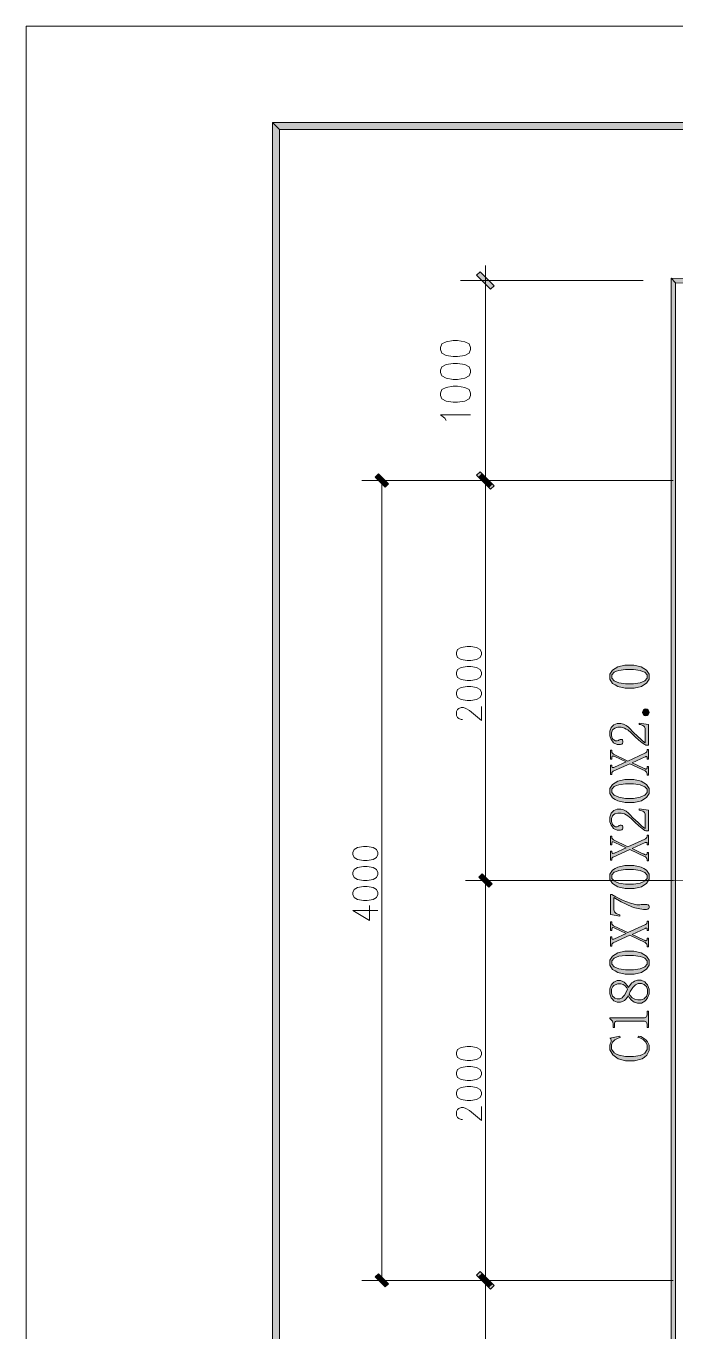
# Model space of a CAD drawing. Header units: millimetres. Extents: x 0 to 586, y 0 to 414.
# Drawn here: x 0 to 64.1, y 285.3 to 414.1 of the extents above; entities that cross this region are included whole.
import ezdxf

# ---------------------------------------------------------------- set-up
doc = ezdxf.new("R2010")
doc.units = ezdxf.units.MM

msp = doc.modelspace()

# ---------------------------------------------------------------- hatches: boundary and pattern name
h = msp.add_hatch(color=0)
h.dxf.hatch_style = 2
h.paths.add_polyline_path([(576.117861, 404.569083), (575.429944, 403.877639), (24.994306, 403.877639), (24.302861, 404.569083)])
h = msp.add_hatch(color=0)
h.dxf.hatch_style = 2
h.paths.add_polyline_path([(24.302861, 404.569083), (24.994306, 403.877639), (24.994306, 10.205861), (24.302861, 9.514417)])
h = msp.add_hatch(color=0)
h.dxf.hatch_style = 2
h.paths.add_polyline_path([(46.150389, 388.482417), (45.801139, 388.133167), (44.421778, 389.512528), (44.771028, 389.861778)])
h = msp.add_hatch(color=0)
h.dxf.hatch_style = 2
h.paths.add_polyline_path([(64.032694, 270.908639), (63.588194, 270.467667), (63.588194, 389.219722), (64.032694, 388.775222)])
h = msp.add_hatch(color=0)
h.dxf.hatch_style = 2
h.paths.add_polyline_path([(64.032694, 388.775222), (63.588194, 389.219722), (300.714833, 389.124472), (300.714833, 388.679972)])
h = msp.add_hatch(color=0)
h.dxf.hatch_style = 2
h.paths.add_polyline_path([(34.424056, 369.615861), (34.738028, 369.929833), (35.722278, 368.942056), (35.408306, 368.628083)])
h = msp.add_hatch(color=0)
h.dxf.hatch_style = 2
h.paths.add_polyline_path([(44.421778, 369.795778), (44.771028, 370.145028), (46.150389, 368.762139), (45.801139, 368.416417)])
h = msp.add_hatch(color=0)
h.dxf.hatch_style = 2
h.paths.add_polyline_path([(44.636972, 369.615861), (44.950944, 369.929833), (45.935194, 368.942056), (45.621222, 368.628083)])
h = msp.add_hatch(color=0)
h.paths.add_polyline_path([(61.422139, 349.941444), (61.422139, 349.698028), (61.168139, 349.292333), (60.914139, 349.126528), (60.660139, 348.960722), (59.944, 348.798444), (59.481861, 348.798444), (59.051472, 348.798444), (58.3565, 348.957194), (58.091917, 349.115944), (57.827333, 349.274694), (57.56275, 349.687444), (57.56275, 349.941444), (57.56275, 350.184861), (57.81675, 350.587028), (58.07075, 350.745778), (58.32475, 350.904528), (59.030306, 351.063278), (59.481861, 351.063278), (59.933417, 351.063278), (60.6425, 350.904528), (60.903556, 350.745778), (61.161083, 350.587028), (61.422139, 350.184861)])
h.paths.add_polyline_path([(57.742667, 349.941444), (57.742667, 349.786222), (57.979028, 349.528694), (58.215389, 349.422861), (58.45175, 349.320556), (59.083222, 349.214722), (59.481861, 349.214722), (59.898139, 349.214722), (60.550778, 349.320556), (60.780083, 349.422861), (61.012917, 349.528694), (61.242222, 349.786222), (61.242222, 349.941444), (61.242222, 350.10725), (61.012917, 350.364778), (60.780083, 350.460028), (60.550778, 350.55175), (59.898139, 350.647), (59.481861, 350.647), (59.083222, 350.647), (58.45175, 350.558806), (58.215389, 350.470611), (57.979028, 350.382417), (57.742667, 350.117833)])
h = msp.add_hatch(color=0)
edge = h.paths.add_edge_path()
edge.add_arc((61.108167, 346.418958), 0.330729, 0, 360)
h = msp.add_hatch(color=0)
h.dxf.hatch_style = 2
h.paths.add_polyline_path([(58.532889, 344.942583), (58.335333, 344.942583), (58.031944, 344.854389), (57.926111, 344.766194), (57.820278, 344.678), (57.717972, 344.413417), (57.717972, 344.237028), (57.717972, 344.1065), (57.788528, 343.880722), (57.859083, 343.785472), (57.933167, 343.69375), (58.113083, 343.5985), (58.225972, 343.5985), (58.289472, 343.5985), (58.398833, 343.644361), (58.444694, 343.686694), (58.487028, 343.718444), (58.575222, 343.753722), (58.621083, 343.753722), (58.677528, 343.753722), (58.758667, 343.7255), (58.786889, 343.697278), (58.815111, 343.672583), (58.839806, 343.587917), (58.839806, 343.535), (58.839806, 343.467972), (58.801, 343.362139), (58.765722, 343.326861), (58.726917, 343.288056), (58.599917, 343.24925), (58.511722, 343.24925), (58.278889, 343.24925), (57.926111, 343.415056), (57.806167, 343.577333), (57.686222, 343.743139), (57.56275, 344.095917), (57.56275, 344.282889), (57.56275, 344.547472), (57.696806, 344.939056), (57.827333, 345.066056), (57.961389, 345.193056), (58.289472, 345.320056), (58.490556, 345.320056), (58.621083, 345.320056), (58.885667, 345.256556), (59.019722, 345.196583), (59.15025, 345.136611), (59.40425, 344.942583), (59.524194, 344.812056), (59.834639, 344.491028), (60.335583, 344.000667), (60.529611, 343.831333), (60.720111, 343.658472), (60.981167, 343.453861), (61.044667, 343.422111), (61.044667, 344.723861), (61.044667, 344.822639), (60.970583, 344.988444), (60.892972, 345.051944), (60.815361, 345.118972), (60.586056, 345.207167), (60.430833, 345.228333), (60.430833, 345.362389), (61.376278, 345.228333), (61.376278, 343.182222), (61.090528, 343.182222), (60.99175, 343.235139), (60.73775, 343.418583), (60.582528, 343.545583), (60.427306, 343.672583), (60.063944, 344.007722), (59.855806, 344.215861), (59.668833, 344.402833), (59.316056, 344.678), (59.15025, 344.766194), (58.984444, 344.854389), (58.677528, 344.942583)])
h = msp.add_hatch(color=0)
h.dxf.hatch_style = 2
h.paths.add_polyline_path([(59.333694, 341.615889), (61.002333, 342.384944), (61.065833, 342.416694), (61.161083, 342.490778), (61.189306, 342.529583), (61.214, 342.568389), (61.242222, 342.649528), (61.242222, 342.691861), (61.242222, 342.758889), (61.376278, 342.758889), (61.376278, 341.813444), (61.242222, 341.813444), (61.242222, 341.901639), (61.242222, 341.954556), (61.228111, 342.021583), (61.210472, 342.032167), (61.192833, 342.04275), (61.154028, 342.053333), (61.132861, 342.053333), (61.111694, 342.053333), (61.065833, 342.04275), (61.044667, 342.032167), (59.746444, 341.4395), (60.80125, 340.9315), (60.857694, 340.910333), (60.945889, 340.878583), (60.977639, 340.864472), (61.0235, 340.843306), (61.076417, 340.822139), (61.090528, 340.822139), (61.132861, 340.822139), (61.192833, 340.850361), (61.210472, 340.878583), (61.228111, 340.903278), (61.242222, 340.977361), (61.242222, 341.019694), (61.242222, 341.065556), (61.376278, 341.065556), (61.376278, 340.225944), (61.242222, 340.225944), (61.242222, 340.314139), (61.242222, 340.370583), (61.210472, 340.469361), (61.175194, 340.515222), (61.143444, 340.557556), (61.065833, 340.624583), (61.0235, 340.64575), (59.538306, 341.351306), (57.894361, 340.603417), (57.862611, 340.589306), (57.806167, 340.554028), (57.785, 340.525806), (57.763833, 340.497583), (57.742667, 340.427028), (57.742667, 340.381167), (57.742667, 340.292972), (57.608611, 340.292972), (57.608611, 341.196083), (57.742667, 341.196083), (57.742667, 341.129056), (57.742667, 341.065556), (57.774417, 340.987944), (57.806167, 340.977361), (57.841444, 340.966778), (57.940222, 340.977361), (58.003722, 340.998528), (59.164361, 341.527694), (58.049583, 342.056861), (57.971972, 342.088611), (57.855556, 342.109778), (57.81675, 342.099194), (57.777944, 342.088611), (57.742667, 342.011), (57.742667, 341.943972), (57.742667, 341.813444), (57.608611, 341.813444), (57.608611, 342.674222), (57.742667, 342.674222), (57.742667, 342.540167), (57.742667, 342.519), (57.763833, 342.462556), (57.785, 342.430806), (57.806167, 342.395528), (57.873194, 342.3285), (57.915528, 342.29675)])
h = msp.add_hatch(color=0)
h.paths.add_polyline_path([(61.422139, 338.663139), (61.422139, 338.419722), (61.168139, 338.014028), (60.914139, 337.848222), (60.660139, 337.682417), (59.944, 337.516611), (59.481861, 337.516611), (59.051472, 337.516611), (58.3565, 337.678889), (58.091917, 337.837639), (57.827333, 337.996389), (57.56275, 338.409139), (57.56275, 338.663139), (57.56275, 338.906556), (57.81675, 339.308722), (58.07075, 339.467472), (58.32475, 339.626222), (59.030306, 339.784972), (59.481861, 339.784972), (59.933417, 339.784972), (60.6425, 339.626222), (60.903556, 339.467472), (61.161083, 339.308722), (61.422139, 338.906556)])
h.paths.add_polyline_path([(57.742667, 338.663139), (57.742667, 338.507917), (57.979028, 338.250389), (58.215389, 338.144556), (58.45175, 338.04225), (59.083222, 337.936417), (59.481861, 337.936417), (59.898139, 337.936417), (60.550778, 338.04225), (60.780083, 338.144556), (61.012917, 338.250389), (61.242222, 338.507917), (61.242222, 338.663139), (61.242222, 338.828944), (61.012917, 339.086472), (60.780083, 339.181722), (60.550778, 339.273444), (59.898139, 339.368694), (59.481861, 339.368694), (59.083222, 339.368694), (58.45175, 339.2805), (58.215389, 339.192306), (57.979028, 339.104111), (57.742667, 338.839528)])
h = msp.add_hatch(color=0)
h.dxf.hatch_style = 2
h.paths.add_polyline_path([(58.532889, 336.4865), (58.335333, 336.4865), (58.031944, 336.398306), (57.926111, 336.310111), (57.820278, 336.221917), (57.717972, 335.957333), (57.717972, 335.780944), (57.717972, 335.646889), (57.788528, 335.421111), (57.859083, 335.325861), (57.933167, 335.234139), (58.113083, 335.138889), (58.225972, 335.138889), (58.289472, 335.138889), (58.398833, 335.18475), (58.444694, 335.227083), (58.487028, 335.262361), (58.575222, 335.294111), (58.621083, 335.294111), (58.677528, 335.294111), (58.758667, 335.265889), (58.786889, 335.237667), (58.815111, 335.212972), (58.839806, 335.128306), (58.839806, 335.075389), (58.839806, 335.008361), (58.801, 334.906056), (58.765722, 334.86725), (58.726917, 334.828444), (58.599917, 334.789639), (58.511722, 334.789639), (58.278889, 334.789639), (57.926111, 334.955444), (57.806167, 335.12125), (57.686222, 335.283528), (57.56275, 335.636306), (57.56275, 335.823278), (57.56275, 336.087861), (57.696806, 336.479444), (57.827333, 336.606444), (57.961389, 336.733444), (58.289472, 336.860444), (58.490556, 336.860444), (58.621083, 336.860444), (58.885667, 336.800472), (59.019722, 336.736972), (59.15025, 336.677), (59.40425, 336.482972), (59.524194, 336.352444), (59.834639, 336.031417), (60.335583, 335.541056), (60.529611, 335.371722), (60.720111, 335.198861), (60.981167, 334.997778), (61.044667, 334.9625), (61.044667, 336.26425), (61.044667, 336.363028), (60.970583, 336.528833), (60.892972, 336.595861), (60.815361, 336.659361), (60.586056, 336.747556), (60.430833, 336.77225), (60.430833, 336.902778), (61.376278, 336.77225), (61.376278, 334.722611), (61.090528, 334.722611), (60.99175, 334.775528), (60.73775, 334.958972), (60.582528, 335.085972), (60.427306, 335.212972), (60.063944, 335.548111), (59.855806, 335.75625), (59.668833, 335.94675), (59.316056, 336.221917), (59.15025, 336.310111), (58.984444, 336.398306), (58.677528, 336.4865)])
h = msp.add_hatch(color=0)
h.dxf.hatch_style = 2
h.paths.add_polyline_path([(59.333694, 333.156278), (61.002333, 333.925333), (61.065833, 333.960611), (61.161083, 334.031167), (61.189306, 334.069972), (61.214, 334.108778), (61.242222, 334.189917), (61.242222, 334.235778), (61.242222, 334.299278), (61.376278, 334.299278), (61.376278, 333.353833), (61.242222, 333.353833), (61.242222, 333.442028), (61.242222, 333.494944), (61.228111, 333.561972), (61.210472, 333.572556), (61.192833, 333.583139), (61.154028, 333.593722), (61.132861, 333.593722), (61.111694, 333.593722), (61.065833, 333.583139), (61.044667, 333.572556), (59.746444, 332.979889), (60.80125, 332.471889), (60.857694, 332.450722), (60.945889, 332.418972), (60.977639, 332.408389), (61.0235, 332.383694), (61.076417, 332.362528), (61.090528, 332.362528), (61.132861, 332.362528), (61.192833, 332.39075), (61.210472, 332.418972), (61.228111, 332.443667), (61.242222, 332.51775), (61.242222, 332.560083), (61.242222, 332.605944), (61.376278, 332.605944), (61.376278, 331.769861), (61.242222, 331.769861), (61.242222, 331.858056), (61.242222, 331.910972), (61.210472, 332.00975), (61.175194, 332.055611), (61.143444, 332.097944), (61.065833, 332.164972), (61.0235, 332.186139), (59.538306, 332.891694), (57.894361, 332.143806), (57.862611, 332.133222), (57.806167, 332.094417), (57.785, 332.066194), (57.763833, 332.037972), (57.742667, 331.967417), (57.742667, 331.921556), (57.742667, 331.836889), (57.608611, 331.836889), (57.608611, 332.736472), (57.742667, 332.736472), (57.742667, 332.672972), (57.742667, 332.605944), (57.774417, 332.528333), (57.806167, 332.51775), (57.841444, 332.507167), (57.940222, 332.51775), (58.003722, 332.538917), (59.164361, 333.068083), (58.049583, 333.59725), (57.971972, 333.629), (57.855556, 333.650167), (57.81675, 333.639583), (57.777944, 333.629), (57.742667, 333.551389), (57.742667, 333.484361), (57.742667, 333.353833), (57.608611, 333.353833), (57.608611, 334.214611), (57.742667, 334.214611), (57.742667, 334.080556), (57.742667, 334.059389), (57.763833, 334.002944), (57.785, 333.971194), (57.806167, 333.935917), (57.873194, 333.872417), (57.915528, 333.837139)])
h = msp.add_hatch(color=0)
h.paths.add_polyline_path([(61.422139, 330.203528), (61.422139, 329.960111), (61.168139, 329.554417), (60.914139, 329.388611), (60.660139, 329.222806), (59.944, 329.060528), (59.481861, 329.060528), (59.051472, 329.060528), (58.3565, 329.219278), (58.091917, 329.378028), (57.827333, 329.536778), (57.56275, 329.949528), (57.56275, 330.203528), (57.56275, 330.446944), (57.81675, 330.849111), (58.07075, 331.007861), (58.32475, 331.166611), (59.030306, 331.325361), (59.481861, 331.325361), (59.933417, 331.325361), (60.6425, 331.166611), (60.903556, 331.007861), (61.161083, 330.849111), (61.422139, 330.446944)])
h.paths.add_polyline_path([(57.742667, 330.203528), (57.742667, 330.048306), (57.979028, 329.790778), (58.215389, 329.684944), (58.45175, 329.582639), (59.083222, 329.476806), (59.481861, 329.476806), (59.898139, 329.476806), (60.550778, 329.582639), (60.780083, 329.684944), (61.012917, 329.790778), (61.242222, 330.048306), (61.242222, 330.203528), (61.242222, 330.369333), (61.012917, 330.626861), (60.780083, 330.722111), (60.550778, 330.813833), (59.898139, 330.909083), (59.481861, 330.909083), (59.083222, 330.909083), (58.45175, 330.820889), (58.215389, 330.732694), (57.979028, 330.6445), (57.742667, 330.379917)])
h = msp.add_hatch(color=0)
h.dxf.hatch_style = 2
h.paths.add_polyline_path([(44.636972, 330.178833), (44.950944, 330.492806), (45.935194, 329.505028), (45.621222, 329.194583)])
h = msp.add_hatch(color=0)
h.dxf.hatch_style = 2
h.paths.add_polyline_path([(44.636972, 330.178833), (44.950944, 330.492806), (45.935194, 329.505028), (45.621222, 329.194583)])
h = msp.add_hatch(color=0)
h.dxf.hatch_style = 2
h.paths.add_polyline_path([(57.760306, 328.464333), (58.13425, 328.2315), (58.868028, 327.861083), (59.227861, 327.7235), (59.584167, 327.585917), (60.208583, 327.448333), (60.473167, 327.448333), (60.5155, 327.448333), (60.638972, 327.458917), (60.716583, 327.4695), (60.804778, 327.4695), (61.002333, 327.4695), (61.111694, 327.4695), (61.199889, 327.4695), (61.319833, 327.441278), (61.355111, 327.416583), (61.386861, 327.388361), (61.422139, 327.293111), (61.422139, 327.229611), (61.422139, 327.173167), (61.383333, 327.081444), (61.344528, 327.042639), (61.305722, 327.003833), (61.168139, 326.965028), (61.069361, 326.965028), (60.857694, 326.965028), (60.339111, 327.060278), (60.032194, 327.152), (59.72175, 327.24725), (58.677528, 327.748194), (57.936694, 328.153889), (57.936694, 327.053222), (57.936694, 326.933278), (58.014306, 326.73925), (58.091917, 326.668694), (58.169528, 326.594611), (58.398833, 326.492306), (58.554056, 326.457028), (58.529361, 326.3265), (57.608611, 326.481722), (57.608611, 328.464333)])
h = msp.add_hatch(color=0)
h.dxf.hatch_style = 2
h.paths.add_polyline_path([(59.333694, 324.696667), (61.002333, 325.465722), (61.065833, 325.501), (61.161083, 325.571556), (61.189306, 325.610361), (61.214, 325.649167), (61.242222, 325.730306), (61.242222, 325.776167), (61.242222, 325.839667), (61.376278, 325.839667), (61.376278, 324.894222), (61.242222, 324.894222), (61.242222, 324.982417), (61.242222, 325.038861), (61.228111, 325.102361), (61.210472, 325.112944), (61.192833, 325.127056), (61.154028, 325.137639), (61.132861, 325.137639), (61.111694, 325.137639), (61.065833, 325.127056), (61.044667, 325.112944), (59.746444, 324.520278), (60.80125, 324.012278), (60.857694, 323.991111), (60.945889, 323.959361), (60.977639, 323.948778), (61.0235, 323.924083), (61.076417, 323.902917), (61.090528, 323.902917), (61.132861, 323.902917), (61.192833, 323.931139), (61.210472, 323.959361), (61.228111, 323.987583), (61.242222, 324.058139), (61.242222, 324.100472), (61.242222, 324.146333), (61.376278, 324.146333), (61.376278, 323.31025), (61.242222, 323.31025), (61.242222, 323.398444), (61.242222, 323.451361), (61.210472, 323.550139), (61.175194, 323.596), (61.143444, 323.638333), (61.065833, 323.705361), (61.0235, 323.726528), (59.538306, 324.432083), (57.894361, 323.684194), (57.862611, 323.673611), (57.806167, 323.634806), (57.785, 323.606583), (57.763833, 323.578361), (57.742667, 323.507806), (57.742667, 323.465472), (57.742667, 323.377278), (57.608611, 323.377278), (57.608611, 324.276861), (57.742667, 324.276861), (57.742667, 324.213361), (57.742667, 324.146333), (57.774417, 324.068722), (57.806167, 324.058139), (57.841444, 324.047556), (57.940222, 324.058139), (58.003722, 324.079306), (59.164361, 324.608472), (58.049583, 325.137639), (57.971972, 325.169389), (57.855556, 325.190556), (57.81675, 325.179972), (57.777944, 325.169389), (57.742667, 325.091778), (57.742667, 325.028278), (57.742667, 324.894222), (57.608611, 324.894222), (57.608611, 325.755), (57.742667, 325.755), (57.742667, 325.620944), (57.742667, 325.599778), (57.763833, 325.543333), (57.785, 325.511583), (57.806167, 325.479833), (57.873194, 325.412806), (57.915528, 325.377528)])
h = msp.add_hatch(color=0)
h.paths.add_polyline_path([(61.422139, 321.743917), (61.422139, 321.504028), (61.168139, 321.094806), (60.914139, 320.929), (60.660139, 320.766722), (59.944, 320.600917), (59.481861, 320.600917), (59.051472, 320.600917), (58.3565, 320.759667), (58.091917, 320.918417), (57.827333, 321.077167), (57.56275, 321.489917), (57.56275, 321.743917), (57.56275, 321.987333), (57.81675, 322.3895), (58.07075, 322.54825), (58.32475, 322.707), (59.030306, 322.869278), (59.481861, 322.869278), (59.933417, 322.869278), (60.6425, 322.707), (60.903556, 322.54825), (61.161083, 322.3895), (61.422139, 321.987333)])
h.paths.add_polyline_path([(57.742667, 321.743917), (57.742667, 321.592222), (57.979028, 321.331167), (58.215389, 321.228861), (58.45175, 321.123028), (59.083222, 321.017194), (59.481861, 321.017194), (59.898139, 321.017194), (60.550778, 321.123028), (60.780083, 321.228861), (61.012917, 321.331167), (61.242222, 321.592222), (61.242222, 321.743917), (61.242222, 321.909722), (61.012917, 322.16725), (60.780083, 322.2625), (60.550778, 322.354222), (59.898139, 322.449472), (59.481861, 322.449472), (59.083222, 322.449472), (58.45175, 322.361278), (58.215389, 322.273083), (57.979028, 322.184889), (57.742667, 321.920306)])
h = msp.add_hatch(color=0)
h.paths.add_polyline_path([(60.427306, 320.004722), (60.638972, 320.004722), (60.99175, 319.8495), (61.132861, 319.694278), (61.2775, 319.542583), (61.422139, 319.133361), (61.422139, 318.879361), (61.422139, 318.650056), (61.2775, 318.251417), (61.132861, 318.085611), (60.99175, 317.923333), (60.660139, 317.757528), (60.473167, 317.757528), (60.286194, 317.757528), (59.965167, 317.84925), (59.834639, 317.9445), (59.700583, 318.036222), (59.471278, 318.307861), (59.368972, 318.48425), (59.294889, 318.329028), (59.100861, 318.092667), (58.984444, 318.008), (58.868028, 317.926861), (58.6105, 317.842194), (58.465861, 317.842194), (58.278889, 317.842194), (57.961389, 317.986833), (57.827333, 318.131472), (57.696806, 318.272583), (57.56275, 318.671222), (57.56275, 318.925222), (57.56275, 319.154528), (57.696806, 319.532), (57.827333, 319.673111), (57.961389, 319.81775), (58.278889, 319.962389), (58.465861, 319.962389), (58.599917, 319.962389), (58.846861, 319.877722), (58.963278, 319.796583), (59.079694, 319.711917), (59.284306, 319.454389), (59.368972, 319.278), (59.481861, 319.464972), (59.72175, 319.740139), (59.855806, 319.828333), (59.986333, 319.916528), (60.275611, 320.004722)])
h.paths.add_polyline_path([(60.473167, 318.064444), (60.649556, 318.064444), (60.935306, 318.180861), (61.044667, 318.297278), (61.157556, 318.410167), (61.266917, 318.702972), (61.266917, 318.879361), (61.266917, 319.0875), (61.157556, 319.390889), (61.044667, 319.486139), (60.935306, 319.577861), (60.660139, 319.673111), (60.494333, 319.673111), (60.353222, 319.673111), (60.074528, 319.542583), (59.944, 319.408528), (59.809944, 319.278), (59.570056, 318.879361), (59.457167, 318.614778), (59.545361, 318.48425), (59.767611, 318.279639), (59.898139, 318.209083), (60.032194, 318.135), (60.317944, 318.064444)])
h.paths.add_polyline_path([(58.490556, 319.651944), (58.335333, 319.651944), (58.063694, 319.56375), (57.947278, 319.475556), (57.834389, 319.387361), (57.717972, 319.112194), (57.717972, 318.925222), (57.717972, 318.713556), (57.827333, 318.417222), (57.936694, 318.329028), (58.049583, 318.240833), (58.278889, 318.152639), (58.402361, 318.152639), (58.522306, 318.152639), (58.758667, 318.279639), (58.875083, 318.406639), (58.9915, 318.533639), (59.196111, 318.889944), (59.284306, 319.122778), (59.217278, 319.256833), (59.051472, 319.454389), (58.952694, 319.521417), (58.853917, 319.588444), (58.621083, 319.651944)])
h = msp.add_hatch(color=0)
h.dxf.hatch_style = 2
h.paths.add_polyline_path([(57.545111, 316.300556), (60.889444, 316.300556), (60.977639, 316.300556), (61.111694, 316.357), (61.154028, 316.409917), (61.199889, 316.466361), (61.242222, 316.621583), (61.242222, 316.720361), (61.242222, 316.939083), (61.376278, 316.939083), (61.376278, 315.333944), (61.242222, 315.333944), (61.242222, 315.5315), (61.242222, 315.640861), (61.199889, 315.803139), (61.154028, 315.852528), (61.111694, 315.901917), (60.977639, 315.951306), (60.889444, 315.951306), (58.225972, 315.951306), (58.183639, 315.951306), (58.113083, 315.923083), (58.084861, 315.894861), (58.056639, 315.866639), (58.028417, 315.7855), (58.028417, 315.729056), (58.028417, 315.333944), (57.894361, 315.333944), (57.894361, 315.5315), (57.894361, 315.665556), (57.852028, 315.877222), (57.806167, 315.961889), (57.763833, 316.043028), (57.633306, 316.170028), (57.545111, 316.212361)])
h = msp.add_hatch(color=0)
h.dxf.hatch_style = 2
h.paths.add_polyline_path([(61.422139, 313.397194), (61.422139, 313.090278), (61.189306, 312.599917), (60.956472, 312.416472), (60.727167, 312.236556), (60.000444, 312.053111), (59.503028, 312.053111), (59.083222, 312.053111), (58.38825, 312.247139), (58.113083, 312.441167), (57.837917, 312.631667), (57.56275, 313.153778), (57.56275, 313.485389), (57.56275, 313.563), (57.583917, 313.718222), (57.608611, 313.795833), (57.640361, 313.869917), (57.675639, 314.003972), (57.675639, 314.056889), (57.675639, 314.10275), (57.661528, 314.173306), (57.650944, 314.201528), (57.640361, 314.22975), (57.598028, 314.279139), (57.56275, 314.300306), (58.532889, 314.497861), (58.57875, 314.367333), (58.367083, 314.300306), (58.049583, 314.123917), (57.936694, 314.014556), (57.827333, 313.905194), (57.717972, 313.619444), (57.717972, 313.443056), (57.717972, 313.210222), (57.971972, 312.850389), (58.225972, 312.726917), (58.476444, 312.599917), (59.107917, 312.472917), (59.481861, 312.472917), (59.887556, 312.472917), (60.529611, 312.582278), (60.758917, 312.691639), (60.99175, 312.801), (61.224583, 313.164361), (61.224583, 313.418361), (61.224583, 313.59475), (61.097583, 313.898139), (60.970583, 314.025139), (60.843583, 314.152139), (60.504917, 314.321472), (60.296778, 314.367333), (60.363806, 314.497861), (60.593111, 314.444944), (60.974111, 314.240333), (61.122278, 314.092167), (61.270444, 313.944), (61.422139, 313.59475)])
h = msp.add_hatch(color=0)
h.dxf.hatch_style = 2
h.paths.add_polyline_path([(34.424056, 290.741806), (34.738028, 291.055778), (35.722278, 290.071528), (35.408306, 289.757556)])
h = msp.add_hatch(color=0)
h.dxf.hatch_style = 2
h.paths.add_polyline_path([(46.150389, 289.891611), (45.801139, 289.542361), (44.421778, 290.921722), (44.771028, 291.270972)])
h = msp.add_hatch(color=0)
h.dxf.hatch_style = 2
h.paths.add_polyline_path([(44.636972, 290.741806), (44.950944, 291.055778), (45.935194, 290.071528), (45.621222, 289.757556)])

# ---------------------------------------------------------------- linework, layer by layer
at = {"color": 0, "lineweight": 0}
for points in [[(0, 0), (585.632278, 0), (585.632278, 414.0835), (0, 414.0835)], [(576.117861, 404.569083), (575.429944, 403.877639), (24.994306, 403.877639), (24.302861, 404.569083)], [(24.302861, 404.569083), (24.994306, 403.877639), (24.994306, 10.205861), (24.302861, 9.514417)], [(46.150389, 388.482417), (45.801139, 388.133167), (44.421778, 389.512528), (44.771028, 389.861778)], [(64.032694, 270.908639), (63.588194, 270.467667), (63.588194, 389.219722), (64.032694, 388.775222)], [(64.032694, 388.775222), (63.588194, 389.219722), (300.714833, 389.124472), (300.714833, 388.679972)], [(40.851667, 382.181806), (40.98925, 381.843139), (41.412583, 381.617361), (42.118139, 381.504472), (42.541472, 381.504472), (43.2435, 381.617361), (43.666833, 381.843139), (43.807944, 382.181806), (43.807944, 382.407583), (43.666833, 382.742722), (43.2435, 382.9685), (42.541472, 383.081389), (42.118139, 383.081389), (41.412583, 382.9685), (40.98925, 382.742722), (40.851667, 382.407583)], [(40.851667, 379.927556), (40.98925, 379.588889), (41.412583, 379.363111), (42.118139, 379.250222), (42.541472, 379.250222), (43.2435, 379.363111), (43.666833, 379.588889), (43.807944, 379.927556), (43.807944, 380.153333), (43.666833, 380.492), (43.2435, 380.71425), (42.541472, 380.827139), (42.118139, 380.827139), (41.412583, 380.71425), (40.98925, 380.492), (40.851667, 380.153333)], [(40.851667, 377.673306), (40.98925, 377.334639), (41.412583, 377.108861), (42.118139, 376.995972), (42.541472, 376.995972), (43.2435, 377.108861), (43.666833, 377.334639), (43.807944, 377.673306), (43.807944, 377.899083), (43.666833, 378.23775), (43.2435, 378.463528), (42.541472, 378.576417), (42.118139, 378.576417), (41.412583, 378.463528), (40.98925, 378.23775), (40.851667, 377.899083)], [(34.424056, 369.615861), (34.738028, 369.929833), (35.722278, 368.942056), (35.408306, 368.628083)], [(44.421778, 369.795778), (44.771028, 370.145028), (46.150389, 368.762139), (45.801139, 368.416417)], [(44.636972, 369.615861), (44.950944, 369.929833), (45.935194, 368.942056), (45.621222, 368.628083)], [(42.428583, 352.125139), (42.545, 351.828806), (42.897778, 351.63125), (43.483389, 351.532472), (43.836167, 351.532472), (44.421778, 351.63125), (44.774556, 351.828806), (44.890972, 352.125139), (44.890972, 352.322694), (44.774556, 352.619028), (44.421778, 352.813056), (43.836167, 352.911833), (43.483389, 352.911833), (42.897778, 352.813056), (42.545, 352.619028), (42.428583, 352.322694)], [(42.428583, 350.153111), (42.545, 349.856778), (42.897778, 349.659222), (43.483389, 349.560444), (43.836167, 349.560444), (44.421778, 349.659222), (44.774556, 349.856778), (44.890972, 350.153111), (44.890972, 350.350667), (44.774556, 350.647), (44.421778, 350.844556), (43.836167, 350.939806), (43.483389, 350.939806), (42.897778, 350.844556), (42.545, 350.647), (42.428583, 350.350667)], [(61.422139, 349.941444), (61.422139, 349.698028), (61.168139, 349.292333), (60.914139, 349.126528), (60.660139, 348.960722), (59.944, 348.798444), (59.481861, 348.798444), (59.051472, 348.798444), (58.3565, 348.957194), (58.091917, 349.115944), (57.827333, 349.274694), (57.56275, 349.687444), (57.56275, 349.941444), (57.56275, 350.184861), (57.81675, 350.587028), (58.07075, 350.745778), (58.32475, 350.904528), (59.030306, 351.063278), (59.481861, 351.063278), (59.933417, 351.063278), (60.6425, 350.904528), (60.903556, 350.745778), (61.161083, 350.587028), (61.422139, 350.184861)], [(57.742667, 349.941444), (57.742667, 349.786222), (57.979028, 349.528694), (58.215389, 349.422861), (58.45175, 349.320556), (59.083222, 349.214722), (59.481861, 349.214722), (59.898139, 349.214722), (60.550778, 349.320556), (60.780083, 349.422861), (61.012917, 349.528694), (61.242222, 349.786222), (61.242222, 349.941444), (61.242222, 350.10725), (61.012917, 350.364778), (60.780083, 350.460028), (60.550778, 350.55175), (59.898139, 350.647), (59.481861, 350.647), (59.083222, 350.647), (58.45175, 350.558806), (58.215389, 350.470611), (57.979028, 350.382417), (57.742667, 350.117833)], [(42.428583, 348.181083), (42.545, 347.88475), (42.897778, 347.687194), (43.483389, 347.588417), (43.836167, 347.588417), (44.421778, 347.687194), (44.774556, 347.88475), (44.890972, 348.181083), (44.890972, 348.378639), (44.774556, 348.674972), (44.421778, 348.872528), (43.836167, 348.971306), (43.483389, 348.971306), (42.897778, 348.872528), (42.545, 348.674972), (42.428583, 348.378639)], [(58.532889, 344.942583), (58.335333, 344.942583), (58.031944, 344.854389), (57.926111, 344.766194), (57.820278, 344.678), (57.717972, 344.413417), (57.717972, 344.237028), (57.717972, 344.1065), (57.788528, 343.880722), (57.859083, 343.785472), (57.933167, 343.69375), (58.113083, 343.5985), (58.225972, 343.5985), (58.289472, 343.5985), (58.398833, 343.644361), (58.444694, 343.686694), (58.487028, 343.718444), (58.575222, 343.753722), (58.621083, 343.753722), (58.677528, 343.753722), (58.758667, 343.7255), (58.786889, 343.697278), (58.815111, 343.672583), (58.839806, 343.587917), (58.839806, 343.535), (58.839806, 343.467972), (58.801, 343.362139), (58.765722, 343.326861), (58.726917, 343.288056), (58.599917, 343.24925), (58.511722, 343.24925), (58.278889, 343.24925), (57.926111, 343.415056), (57.806167, 343.577333), (57.686222, 343.743139), (57.56275, 344.095917), (57.56275, 344.282889), (57.56275, 344.547472), (57.696806, 344.939056), (57.827333, 345.066056), (57.961389, 345.193056), (58.289472, 345.320056), (58.490556, 345.320056), (58.621083, 345.320056), (58.885667, 345.256556), (59.019722, 345.196583), (59.15025, 345.136611), (59.40425, 344.942583), (59.524194, 344.812056), (59.834639, 344.491028), (60.335583, 344.000667), (60.529611, 343.831333), (60.720111, 343.658472), (60.981167, 343.453861), (61.044667, 343.422111), (61.044667, 344.723861), (61.044667, 344.822639), (60.970583, 344.988444), (60.892972, 345.051944), (60.815361, 345.118972), (60.586056, 345.207167), (60.430833, 345.228333), (60.430833, 345.362389), (61.376278, 345.228333), (61.376278, 343.182222), (61.090528, 343.182222), (60.99175, 343.235139), (60.73775, 343.418583), (60.582528, 343.545583), (60.427306, 343.672583), (60.063944, 344.007722), (59.855806, 344.215861), (59.668833, 344.402833), (59.316056, 344.678), (59.15025, 344.766194), (58.984444, 344.854389), (58.677528, 344.942583)], [(59.333694, 341.615889), (61.002333, 342.384944), (61.065833, 342.416694), (61.161083, 342.490778), (61.189306, 342.529583), (61.214, 342.568389), (61.242222, 342.649528), (61.242222, 342.691861), (61.242222, 342.758889), (61.376278, 342.758889), (61.376278, 341.813444), (61.242222, 341.813444), (61.242222, 341.901639), (61.242222, 341.954556), (61.228111, 342.021583), (61.210472, 342.032167), (61.192833, 342.04275), (61.154028, 342.053333), (61.132861, 342.053333), (61.111694, 342.053333), (61.065833, 342.04275), (61.044667, 342.032167), (59.746444, 341.4395), (60.80125, 340.9315), (60.857694, 340.910333), (60.945889, 340.878583), (60.977639, 340.864472), (61.0235, 340.843306), (61.076417, 340.822139), (61.090528, 340.822139), (61.132861, 340.822139), (61.192833, 340.850361), (61.210472, 340.878583), (61.228111, 340.903278), (61.242222, 340.977361), (61.242222, 341.019694), (61.242222, 341.065556), (61.376278, 341.065556), (61.376278, 340.225944), (61.242222, 340.225944), (61.242222, 340.314139), (61.242222, 340.370583), (61.210472, 340.469361), (61.175194, 340.515222), (61.143444, 340.557556), (61.065833, 340.624583), (61.0235, 340.64575), (59.538306, 341.351306), (57.894361, 340.603417), (57.862611, 340.589306), (57.806167, 340.554028), (57.785, 340.525806), (57.763833, 340.497583), (57.742667, 340.427028), (57.742667, 340.381167), (57.742667, 340.292972), (57.608611, 340.292972), (57.608611, 341.196083), (57.742667, 341.196083), (57.742667, 341.129056), (57.742667, 341.065556), (57.774417, 340.987944), (57.806167, 340.977361), (57.841444, 340.966778), (57.940222, 340.977361), (58.003722, 340.998528), (59.164361, 341.527694), (58.049583, 342.056861), (57.971972, 342.088611), (57.855556, 342.109778), (57.81675, 342.099194), (57.777944, 342.088611), (57.742667, 342.011), (57.742667, 341.943972), (57.742667, 341.813444), (57.608611, 341.813444), (57.608611, 342.674222), (57.742667, 342.674222), (57.742667, 342.540167), (57.742667, 342.519), (57.763833, 342.462556), (57.785, 342.430806), (57.806167, 342.395528), (57.873194, 342.3285), (57.915528, 342.29675)], [(61.422139, 338.663139), (61.422139, 338.419722), (61.168139, 338.014028), (60.914139, 337.848222), (60.660139, 337.682417), (59.944, 337.516611), (59.481861, 337.516611), (59.051472, 337.516611), (58.3565, 337.678889), (58.091917, 337.837639), (57.827333, 337.996389), (57.56275, 338.409139), (57.56275, 338.663139), (57.56275, 338.906556), (57.81675, 339.308722), (58.07075, 339.467472), (58.32475, 339.626222), (59.030306, 339.784972), (59.481861, 339.784972), (59.933417, 339.784972), (60.6425, 339.626222), (60.903556, 339.467472), (61.161083, 339.308722), (61.422139, 338.906556)], [(57.742667, 338.663139), (57.742667, 338.507917), (57.979028, 338.250389), (58.215389, 338.144556), (58.45175, 338.04225), (59.083222, 337.936417), (59.481861, 337.936417), (59.898139, 337.936417), (60.550778, 338.04225), (60.780083, 338.144556), (61.012917, 338.250389), (61.242222, 338.507917), (61.242222, 338.663139), (61.242222, 338.828944), (61.012917, 339.086472), (60.780083, 339.181722), (60.550778, 339.273444), (59.898139, 339.368694), (59.481861, 339.368694), (59.083222, 339.368694), (58.45175, 339.2805), (58.215389, 339.192306), (57.979028, 339.104111), (57.742667, 338.839528)], [(58.532889, 336.4865), (58.335333, 336.4865), (58.031944, 336.398306), (57.926111, 336.310111), (57.820278, 336.221917), (57.717972, 335.957333), (57.717972, 335.780944), (57.717972, 335.646889), (57.788528, 335.421111), (57.859083, 335.325861), (57.933167, 335.234139), (58.113083, 335.138889), (58.225972, 335.138889), (58.289472, 335.138889), (58.398833, 335.18475), (58.444694, 335.227083), (58.487028, 335.262361), (58.575222, 335.294111), (58.621083, 335.294111), (58.677528, 335.294111), (58.758667, 335.265889), (58.786889, 335.237667), (58.815111, 335.212972), (58.839806, 335.128306), (58.839806, 335.075389), (58.839806, 335.008361), (58.801, 334.906056), (58.765722, 334.86725), (58.726917, 334.828444), (58.599917, 334.789639), (58.511722, 334.789639), (58.278889, 334.789639), (57.926111, 334.955444), (57.806167, 335.12125), (57.686222, 335.283528), (57.56275, 335.636306), (57.56275, 335.823278), (57.56275, 336.087861), (57.696806, 336.479444), (57.827333, 336.606444), (57.961389, 336.733444), (58.289472, 336.860444), (58.490556, 336.860444), (58.621083, 336.860444), (58.885667, 336.800472), (59.019722, 336.736972), (59.15025, 336.677), (59.40425, 336.482972), (59.524194, 336.352444), (59.834639, 336.031417), (60.335583, 335.541056), (60.529611, 335.371722), (60.720111, 335.198861), (60.981167, 334.997778), (61.044667, 334.9625), (61.044667, 336.26425), (61.044667, 336.363028), (60.970583, 336.528833), (60.892972, 336.595861), (60.815361, 336.659361), (60.586056, 336.747556), (60.430833, 336.77225), (60.430833, 336.902778), (61.376278, 336.77225), (61.376278, 334.722611), (61.090528, 334.722611), (60.99175, 334.775528), (60.73775, 334.958972), (60.582528, 335.085972), (60.427306, 335.212972), (60.063944, 335.548111), (59.855806, 335.75625), (59.668833, 335.94675), (59.316056, 336.221917), (59.15025, 336.310111), (58.984444, 336.398306), (58.677528, 336.4865)], [(59.333694, 333.156278), (61.002333, 333.925333), (61.065833, 333.960611), (61.161083, 334.031167), (61.189306, 334.069972), (61.214, 334.108778), (61.242222, 334.189917), (61.242222, 334.235778), (61.242222, 334.299278), (61.376278, 334.299278), (61.376278, 333.353833), (61.242222, 333.353833), (61.242222, 333.442028), (61.242222, 333.494944), (61.228111, 333.561972), (61.210472, 333.572556), (61.192833, 333.583139), (61.154028, 333.593722), (61.132861, 333.593722), (61.111694, 333.593722), (61.065833, 333.583139), (61.044667, 333.572556), (59.746444, 332.979889), (60.80125, 332.471889), (60.857694, 332.450722), (60.945889, 332.418972), (60.977639, 332.408389), (61.0235, 332.383694), (61.076417, 332.362528), (61.090528, 332.362528), (61.132861, 332.362528), (61.192833, 332.39075), (61.210472, 332.418972), (61.228111, 332.443667), (61.242222, 332.51775), (61.242222, 332.560083), (61.242222, 332.605944), (61.376278, 332.605944), (61.376278, 331.769861), (61.242222, 331.769861), (61.242222, 331.858056), (61.242222, 331.910972), (61.210472, 332.00975), (61.175194, 332.055611), (61.143444, 332.097944), (61.065833, 332.164972), (61.0235, 332.186139), (59.538306, 332.891694), (57.894361, 332.143806), (57.862611, 332.133222), (57.806167, 332.094417), (57.785, 332.066194), (57.763833, 332.037972), (57.742667, 331.967417), (57.742667, 331.921556), (57.742667, 331.836889), (57.608611, 331.836889), (57.608611, 332.736472), (57.742667, 332.736472), (57.742667, 332.672972), (57.742667, 332.605944), (57.774417, 332.528333), (57.806167, 332.51775), (57.841444, 332.507167), (57.940222, 332.51775), (58.003722, 332.538917), (59.164361, 333.068083), (58.049583, 333.59725), (57.971972, 333.629), (57.855556, 333.650167), (57.81675, 333.639583), (57.777944, 333.629), (57.742667, 333.551389), (57.742667, 333.484361), (57.742667, 333.353833), (57.608611, 333.353833), (57.608611, 334.214611), (57.742667, 334.214611), (57.742667, 334.080556), (57.742667, 334.059389), (57.763833, 334.002944), (57.785, 333.971194), (57.806167, 333.935917), (57.873194, 333.872417), (57.915528, 333.837139)], [(32.215667, 332.404861), (32.332083, 332.112056), (32.684861, 331.9145), (33.270472, 331.815722), (33.62325, 331.815722), (34.208861, 331.9145), (34.561639, 332.112056), (34.678056, 332.404861), (34.678056, 332.602417), (34.561639, 332.89875), (34.208861, 333.096306), (33.62325, 333.195083), (33.270472, 333.195083), (32.684861, 333.096306), (32.332083, 332.89875), (32.215667, 332.602417)], [(32.215667, 330.432833), (32.332083, 330.140028), (32.684861, 329.942472), (33.270472, 329.843694), (33.62325, 329.843694), (34.208861, 329.942472), (34.561639, 330.140028), (34.678056, 330.432833), (34.678056, 330.630389), (34.561639, 330.926722), (34.208861, 331.124278), (33.62325, 331.223056), (33.270472, 331.223056), (32.684861, 331.124278), (32.332083, 330.926722), (32.215667, 330.630389)], [(61.422139, 330.203528), (61.422139, 329.960111), (61.168139, 329.554417), (60.914139, 329.388611), (60.660139, 329.222806), (59.944, 329.060528), (59.481861, 329.060528), (59.051472, 329.060528), (58.3565, 329.219278), (58.091917, 329.378028), (57.827333, 329.536778), (57.56275, 329.949528), (57.56275, 330.203528), (57.56275, 330.446944), (57.81675, 330.849111), (58.07075, 331.007861), (58.32475, 331.166611), (59.030306, 331.325361), (59.481861, 331.325361), (59.933417, 331.325361), (60.6425, 331.166611), (60.903556, 331.007861), (61.161083, 330.849111), (61.422139, 330.446944)], [(57.742667, 330.203528), (57.742667, 330.048306), (57.979028, 329.790778), (58.215389, 329.684944), (58.45175, 329.582639), (59.083222, 329.476806), (59.481861, 329.476806), (59.898139, 329.476806), (60.550778, 329.582639), (60.780083, 329.684944), (61.012917, 329.790778), (61.242222, 330.048306), (61.242222, 330.203528), (61.242222, 330.369333), (61.012917, 330.626861), (60.780083, 330.722111), (60.550778, 330.813833), (59.898139, 330.909083), (59.481861, 330.909083), (59.083222, 330.909083), (58.45175, 330.820889), (58.215389, 330.732694), (57.979028, 330.6445), (57.742667, 330.379917)], [(44.636972, 330.178833), (44.950944, 330.492806), (45.935194, 329.505028), (45.621222, 329.194583)], [(44.636972, 330.178833), (44.950944, 330.492806), (45.935194, 329.505028), (45.621222, 329.194583)], [(32.215667, 328.460806), (32.332083, 328.168), (32.684861, 327.970444), (33.270472, 327.871667), (33.62325, 327.871667), (34.208861, 327.970444), (34.561639, 328.168), (34.678056, 328.460806), (34.678056, 328.658361), (34.561639, 328.954694), (34.208861, 329.15225), (33.62325, 329.251028), (33.270472, 329.251028), (32.684861, 329.15225), (32.332083, 328.954694), (32.215667, 328.658361)], [(57.760306, 328.464333), (58.13425, 328.2315), (58.868028, 327.861083), (59.227861, 327.7235), (59.584167, 327.585917), (60.208583, 327.448333), (60.473167, 327.448333), (60.5155, 327.448333), (60.638972, 327.458917), (60.716583, 327.4695), (60.804778, 327.4695), (61.002333, 327.4695), (61.111694, 327.4695), (61.199889, 327.4695), (61.319833, 327.441278), (61.355111, 327.416583), (61.386861, 327.388361), (61.422139, 327.293111), (61.422139, 327.229611), (61.422139, 327.173167), (61.383333, 327.081444), (61.344528, 327.042639), (61.305722, 327.003833), (61.168139, 326.965028), (61.069361, 326.965028), (60.857694, 326.965028), (60.339111, 327.060278), (60.032194, 327.152), (59.72175, 327.24725), (58.677528, 327.748194), (57.936694, 328.153889), (57.936694, 327.053222), (57.936694, 326.933278), (58.014306, 326.73925), (58.091917, 326.668694), (58.169528, 326.594611), (58.398833, 326.492306), (58.554056, 326.457028), (58.529361, 326.3265), (57.608611, 326.481722), (57.608611, 328.464333)], [(59.333694, 324.696667), (61.002333, 325.465722), (61.065833, 325.501), (61.161083, 325.571556), (61.189306, 325.610361), (61.214, 325.649167), (61.242222, 325.730306), (61.242222, 325.776167), (61.242222, 325.839667), (61.376278, 325.839667), (61.376278, 324.894222), (61.242222, 324.894222), (61.242222, 324.982417), (61.242222, 325.038861), (61.228111, 325.102361), (61.210472, 325.112944), (61.192833, 325.127056), (61.154028, 325.137639), (61.132861, 325.137639), (61.111694, 325.137639), (61.065833, 325.127056), (61.044667, 325.112944), (59.746444, 324.520278), (60.80125, 324.012278), (60.857694, 323.991111), (60.945889, 323.959361), (60.977639, 323.948778), (61.0235, 323.924083), (61.076417, 323.902917), (61.090528, 323.902917), (61.132861, 323.902917), (61.192833, 323.931139), (61.210472, 323.959361), (61.228111, 323.987583), (61.242222, 324.058139), (61.242222, 324.100472), (61.242222, 324.146333), (61.376278, 324.146333), (61.376278, 323.31025), (61.242222, 323.31025), (61.242222, 323.398444), (61.242222, 323.451361), (61.210472, 323.550139), (61.175194, 323.596), (61.143444, 323.638333), (61.065833, 323.705361), (61.0235, 323.726528), (59.538306, 324.432083), (57.894361, 323.684194), (57.862611, 323.673611), (57.806167, 323.634806), (57.785, 323.606583), (57.763833, 323.578361), (57.742667, 323.507806), (57.742667, 323.465472), (57.742667, 323.377278), (57.608611, 323.377278), (57.608611, 324.276861), (57.742667, 324.276861), (57.742667, 324.213361), (57.742667, 324.146333), (57.774417, 324.068722), (57.806167, 324.058139), (57.841444, 324.047556), (57.940222, 324.058139), (58.003722, 324.079306), (59.164361, 324.608472), (58.049583, 325.137639), (57.971972, 325.169389), (57.855556, 325.190556), (57.81675, 325.179972), (57.777944, 325.169389), (57.742667, 325.091778), (57.742667, 325.028278), (57.742667, 324.894222), (57.608611, 324.894222), (57.608611, 325.755), (57.742667, 325.755), (57.742667, 325.620944), (57.742667, 325.599778), (57.763833, 325.543333), (57.785, 325.511583), (57.806167, 325.479833), (57.873194, 325.412806), (57.915528, 325.377528)], [(61.422139, 321.743917), (61.422139, 321.504028), (61.168139, 321.094806), (60.914139, 320.929), (60.660139, 320.766722), (59.944, 320.600917), (59.481861, 320.600917), (59.051472, 320.600917), (58.3565, 320.759667), (58.091917, 320.918417), (57.827333, 321.077167), (57.56275, 321.489917), (57.56275, 321.743917), (57.56275, 321.987333), (57.81675, 322.3895), (58.07075, 322.54825), (58.32475, 322.707), (59.030306, 322.869278), (59.481861, 322.869278), (59.933417, 322.869278), (60.6425, 322.707), (60.903556, 322.54825), (61.161083, 322.3895), (61.422139, 321.987333)], [(57.742667, 321.743917), (57.742667, 321.592222), (57.979028, 321.331167), (58.215389, 321.228861), (58.45175, 321.123028), (59.083222, 321.017194), (59.481861, 321.017194), (59.898139, 321.017194), (60.550778, 321.123028), (60.780083, 321.228861), (61.012917, 321.331167), (61.242222, 321.592222), (61.242222, 321.743917), (61.242222, 321.909722), (61.012917, 322.16725), (60.780083, 322.2625), (60.550778, 322.354222), (59.898139, 322.449472), (59.481861, 322.449472), (59.083222, 322.449472), (58.45175, 322.361278), (58.215389, 322.273083), (57.979028, 322.184889), (57.742667, 321.920306)], [(60.427306, 320.004722), (60.638972, 320.004722), (60.99175, 319.8495), (61.132861, 319.694278), (61.2775, 319.542583), (61.422139, 319.133361), (61.422139, 318.879361), (61.422139, 318.650056), (61.2775, 318.251417), (61.132861, 318.085611), (60.99175, 317.923333), (60.660139, 317.757528), (60.473167, 317.757528), (60.286194, 317.757528), (59.965167, 317.84925), (59.834639, 317.9445), (59.700583, 318.036222), (59.471278, 318.307861), (59.368972, 318.48425), (59.294889, 318.329028), (59.100861, 318.092667), (58.984444, 318.008), (58.868028, 317.926861), (58.6105, 317.842194), (58.465861, 317.842194), (58.278889, 317.842194), (57.961389, 317.986833), (57.827333, 318.131472), (57.696806, 318.272583), (57.56275, 318.671222), (57.56275, 318.925222), (57.56275, 319.154528), (57.696806, 319.532), (57.827333, 319.673111), (57.961389, 319.81775), (58.278889, 319.962389), (58.465861, 319.962389), (58.599917, 319.962389), (58.846861, 319.877722), (58.963278, 319.796583), (59.079694, 319.711917), (59.284306, 319.454389), (59.368972, 319.278), (59.481861, 319.464972), (59.72175, 319.740139), (59.855806, 319.828333), (59.986333, 319.916528), (60.275611, 320.004722)], [(58.490556, 319.651944), (58.335333, 319.651944), (58.063694, 319.56375), (57.947278, 319.475556), (57.834389, 319.387361), (57.717972, 319.112194), (57.717972, 318.925222), (57.717972, 318.713556), (57.827333, 318.417222), (57.936694, 318.329028), (58.049583, 318.240833), (58.278889, 318.152639), (58.402361, 318.152639), (58.522306, 318.152639), (58.758667, 318.279639), (58.875083, 318.406639), (58.9915, 318.533639), (59.196111, 318.889944), (59.284306, 319.122778), (59.217278, 319.256833), (59.051472, 319.454389), (58.952694, 319.521417), (58.853917, 319.588444), (58.621083, 319.651944)], [(60.473167, 318.064444), (60.649556, 318.064444), (60.935306, 318.180861), (61.044667, 318.297278), (61.157556, 318.410167), (61.266917, 318.702972), (61.266917, 318.879361), (61.266917, 319.0875), (61.157556, 319.390889), (61.044667, 319.486139), (60.935306, 319.577861), (60.660139, 319.673111), (60.494333, 319.673111), (60.353222, 319.673111), (60.074528, 319.542583), (59.944, 319.408528), (59.809944, 319.278), (59.570056, 318.879361), (59.457167, 318.614778), (59.545361, 318.48425), (59.767611, 318.279639), (59.898139, 318.209083), (60.032194, 318.135), (60.317944, 318.064444)], [(57.545111, 316.300556), (60.889444, 316.300556), (60.977639, 316.300556), (61.111694, 316.357), (61.154028, 316.409917), (61.199889, 316.466361), (61.242222, 316.621583), (61.242222, 316.720361), (61.242222, 316.939083), (61.376278, 316.939083), (61.376278, 315.333944), (61.242222, 315.333944), (61.242222, 315.5315), (61.242222, 315.640861), (61.199889, 315.803139), (61.154028, 315.852528), (61.111694, 315.901917), (60.977639, 315.951306), (60.889444, 315.951306), (58.225972, 315.951306), (58.183639, 315.951306), (58.113083, 315.923083), (58.084861, 315.894861), (58.056639, 315.866639), (58.028417, 315.7855), (58.028417, 315.729056), (58.028417, 315.333944), (57.894361, 315.333944), (57.894361, 315.5315), (57.894361, 315.665556), (57.852028, 315.877222), (57.806167, 315.961889), (57.763833, 316.043028), (57.633306, 316.170028), (57.545111, 316.212361)], [(61.422139, 313.397194), (61.422139, 313.090278), (61.189306, 312.599917), (60.956472, 312.416472), (60.727167, 312.236556), (60.000444, 312.053111), (59.503028, 312.053111), (59.083222, 312.053111), (58.38825, 312.247139), (58.113083, 312.441167), (57.837917, 312.631667), (57.56275, 313.153778), (57.56275, 313.485389), (57.56275, 313.563), (57.583917, 313.718222), (57.608611, 313.795833), (57.640361, 313.869917), (57.675639, 314.003972), (57.675639, 314.056889), (57.675639, 314.10275), (57.661528, 314.173306), (57.650944, 314.201528), (57.640361, 314.22975), (57.598028, 314.279139), (57.56275, 314.300306), (58.532889, 314.497861), (58.57875, 314.367333), (58.367083, 314.300306), (58.049583, 314.123917), (57.936694, 314.014556), (57.827333, 313.905194), (57.717972, 313.619444), (57.717972, 313.443056), (57.717972, 313.210222), (57.971972, 312.850389), (58.225972, 312.726917), (58.476444, 312.599917), (59.107917, 312.472917), (59.481861, 312.472917), (59.887556, 312.472917), (60.529611, 312.582278), (60.758917, 312.691639), (60.99175, 312.801), (61.224583, 313.164361), (61.224583, 313.418361), (61.224583, 313.59475), (61.097583, 313.898139), (60.970583, 314.025139), (60.843583, 314.152139), (60.504917, 314.321472), (60.296778, 314.367333), (60.363806, 314.497861), (60.593111, 314.444944), (60.974111, 314.240333), (61.122278, 314.092167), (61.270444, 313.944), (61.422139, 313.59475)], [(42.428583, 312.688111), (42.545, 312.391778), (42.897778, 312.194222), (43.483389, 312.095444), (43.836167, 312.095444), (44.421778, 312.194222), (44.774556, 312.391778), (44.890972, 312.688111), (44.890972, 312.885667), (44.774556, 313.182), (44.421778, 313.379556), (43.836167, 313.478333), (43.483389, 313.478333), (42.897778, 313.379556), (42.545, 313.182), (42.428583, 312.885667)], [(42.428583, 310.716083), (42.545, 310.41975), (42.897778, 310.222194), (43.483389, 310.123417), (43.836167, 310.123417), (44.421778, 310.222194), (44.774556, 310.41975), (44.890972, 310.716083), (44.890972, 310.913639), (44.774556, 311.209972), (44.421778, 311.407528), (43.836167, 311.506306), (43.483389, 311.506306), (42.897778, 311.407528), (42.545, 311.209972), (42.428583, 310.913639)], [(42.428583, 308.744056), (42.545, 308.447722), (42.897778, 308.250167), (43.483389, 308.151389), (43.836167, 308.151389), (44.421778, 308.250167), (44.774556, 308.447722), (44.890972, 308.744056), (44.890972, 308.941611), (44.774556, 309.237944), (44.421778, 309.4355), (43.836167, 309.534278), (43.483389, 309.534278), (42.897778, 309.4355), (42.545, 309.237944), (42.428583, 308.941611)], [(34.424056, 290.741806), (34.738028, 291.055778), (35.722278, 290.071528), (35.408306, 289.757556)], [(46.150389, 289.891611), (45.801139, 289.542361), (44.421778, 290.921722), (44.771028, 291.270972)], [(44.636972, 290.741806), (44.950944, 291.055778), (45.935194, 290.071528), (45.621222, 289.757556)]]:
    msp.add_lwpolyline(points, close=True, dxfattribs=at)
for points in [[(45.286083, 387.519333), (45.286083, 390.475611)], [(60.854167, 388.997472), (42.820167, 388.997472)], [(45.286083, 369.287778), (45.286083, 388.986889)], [(41.412583, 375.193278), (41.271472, 375.419056), (40.851667, 375.757722), (43.807944, 375.757722)], [(45.286083, 370.758861), (45.286083, 367.799056)], [(63.810444, 369.280722), (33.101139, 369.280722)], [(35.073167, 290.406667), (35.073167, 369.280722)], [(60.854167, 369.280722), (42.820167, 369.280722)], [(63.810444, 369.280722), (43.314056, 369.280722)], [(45.286083, 329.843694), (45.286083, 369.280722)], [(43.014194, 345.715167), (42.897778, 345.715167), (42.661417, 345.813944), (42.545, 345.912722), (42.428583, 346.110278), (42.428583, 346.505389), (42.545, 346.702944), (42.661417, 346.801722), (42.897778, 346.9005), (43.130611, 346.9005), (43.366972, 346.801722), (43.71975, 346.604167), (44.890972, 345.616389), (44.890972, 346.999278)], [(63.810444, 329.843694), (43.314056, 329.843694)], [(63.810444, 329.843694), (43.314056, 329.843694)], [(45.286083, 290.406667), (45.286083, 329.843694)], [(300.714833, 329.794306), (63.810444, 329.843694)], [(32.215667, 326.883889), (33.856083, 325.899639), (33.856083, 327.377778)], [(32.215667, 326.883889), (34.678056, 326.883889)], [(43.014194, 306.278139), (42.897778, 306.278139), (42.661417, 306.376917), (42.545, 306.475694), (42.428583, 306.67325), (42.428583, 307.068361), (42.545, 307.265917), (42.661417, 307.364694), (42.897778, 307.463472), (43.130611, 307.463472), (43.366972, 307.364694), (43.71975, 307.167139), (44.890972, 306.179361), (44.890972, 307.56225)], [(45.286083, 288.928528), (45.286083, 291.884806)], [(63.810444, 290.406667), (33.101139, 290.406667)], [(60.854167, 290.406667), (42.820167, 290.406667)], [(63.810444, 290.406667), (43.314056, 290.406667)], [(45.286083, 290.396083), (45.286083, 270.696972)]]:
    msp.add_lwpolyline(points, dxfattribs=at)
msp.add_circle((61.108167, 346.418958), 0.330729, dxfattribs=at)

doc.saveas('drawing.dxf')
